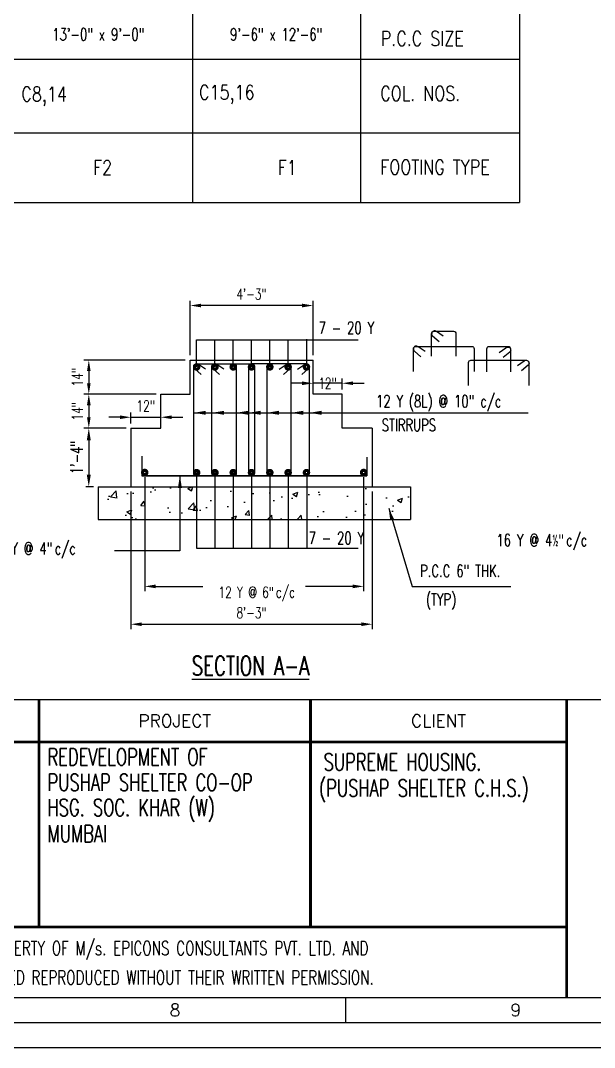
# Model space of a CAD drawing. Header units: inches. Extents: x 61991 to 161106, y 29687 to 64402.
# Drawn here: x 83038 to 83510, y 37527 to 38372 of the extents above; entities that cross this region are included whole.
import ezdxf
from ezdxf.enums import TextEntityAlignment as Align

# ---------------------------------------------------------------- set-up
doc = ezdxf.new("R2010")
doc.units = ezdxf.units.IN
doc.header["$MEASUREMENT"] = 0
doc.header["$PDMODE"] = 2
for name, color, linetype in [('DIM1', 5, 'Continuous'), ('FOOTING', 4, 'Continuous'), ('FRAME TABLE', 5, 'Continuous'), ('P.C.C', 8, 'Continuous'), ('PNA', 8, 'Continuous'), ('ST', 6, 'Continuous'), ('STIRRUP', 2, 'Continuous'), ('text', 4, 'Continuous'), ('TEXT MIDIUM', 2, 'Continuous'), ('TEXT SCHEDULE', 2, 'Continuous'), ('TEXT SCHEDULE COLUMN', 4, 'Continuous'), ('TITAL', 1, 'Continuous'), ('txt', 4, 'Continuous')]:
    doc.layers.add(name, color=color, linetype=linetype)
doc.styles.add('ROMANS', font='R.SHX', dxfattribs={"width": 0.7})
doc.dimstyles.new('3 INCH', dxfattribs={"dimscale": 0, "dimtxt": 10, "dimasz": 10, "dimexe": 4, "dimexo": 4, "dimgap": 4, "dimtad": 1, "dimdec": 0, "dimlfac": 0.33, "dimzin": 0, "dimdsep": 46, "dimlunit": 4, "dimtxsty": 'ROMANS', "dimcen": 0, "dimclrd": 5, "dimclre": 5, "dimclrt": 4, "dimadec": 0, "dimazin": 0, "dimtfac": 1, "dimtdec": 0, "dimtix": 1, "dimtmove": 2, "dimatfit": 3, "dimfxl": 0, "dimfrac": 1, "dimtzin": 0, "dimarcsym": 0})
doc.dimstyles.new('DIM48(2)', dxfattribs={"dimscale": 0, "dimtxt": 9, "dimasz": 9, "dimexe": 4, "dimexo": 4, "dimgap": 4, "dimtad": 1, "dimdec": 0, "dimlfac": 0.5, "dimzin": 1, "dimdsep": 46, "dimlunit": 4, "dimtxsty": 'ROMANS', "dimcen": 0, "dimclrd": 5, "dimclre": 5, "dimclrt": 4, "dimadec": 0, "dimazin": 0, "dimtfac": 1, "dimtdec": 0, "dimtix": 1, "dimtmove": 2, "dimatfit": 3, "dimfxl": 0, "dimfrac": 1, "dimtzin": 0, "dimarcsym": 0})

# ---------------------------------------------------------------- blocks, each defined once
blk = doc.blocks.new('PRA_A1')
at = {"color": 1}
blk.add_line((831, 69.75), (20, 69.75), dxfattribs=at)
at = {"flags": 128}
blk.add_lwpolyline([(0, 0), (841, 0), (841, 594), (0, 594)], close=True, dxfattribs=at)
at = {"color": 1, "const_width": 0.566}
for points in [[(495.82, 24.16), (495.82, 69.75)], [(550.31, 24.16), (550.31, 69.75)], [(601.73, 10), (601.73, 69.75)], [(443.47, 61.29), (601.73, 61.29)], [(443.47, 24.16), (601.73, 24.16)]]:
    blk.add_lwpolyline(points, dxfattribs=at)
at = {"layer": 'PNA'}
blk.add_line((557.33, 10), (557.33, 5), dxfattribs=at)
at = {"layer": 'PNA', "color": 1}
for points in [[(10, 5), (836, 5), (836, 589), (10, 589)], [(20, 10), (831, 10), (831, 584), (20, 584)]]:
    blk.add_lwpolyline(points, close=True, dxfattribs=at)
at = {"layer": 'PNA', "style": 'ROMANS'}
for s, p in [('8', (523.12, 7.5)), ('9', (591.53, 7.5))]:
    blk.add_text(s, height=2.5, dxfattribs=at).set_placement(p, align=Align.MIDDLE)
at = {"layer": 'text', "style": 'ROMANS'}
for s, p in [('PROJECT', (523.06, 65.52)), ('CLIENT', (576.02, 65.52))]:
    blk.add_text(s, height=2.5, dxfattribs=at).set_placement(p, align=Align.MIDDLE_CENTER)
at = {"layer": 'text', "color": 4, "style": 'ROMANS', "width": 0.7}
for s, p in [('THIS DRAWING IS THE SOLE PROPERTY OF M/s. EPICONS CONSULTANTS PVT. LTD. AND', (445.8, 18.49)), ('SAME SHALL NOT BE COPIED/USED REPRODUCED WITHOUT THEIR WRITTEN PERMISSION.', (445.8, 12.63))]:
    blk.add_text(s, height=2.8316, dxfattribs=at).set_placement(p)
blk = doc.blocks.new('*D397')
at = {"layer": 'Defpoints', "color": 0}
for p in [(83140.03, 38000.31), (83320.2, 38000.31), (83320.2, 37906.61)]:
    blk.add_point(p, dxfattribs=at)
at = {"layer": 'DIM1', "color": 5, "lineweight": -2}
for p, q in [((83140.03, 37996.31), (83140.03, 37902.61)), ((83320.2, 37996.31), (83320.2, 37902.61)), ((83149.03, 37906.61), (83187.88, 37906.61)), ((83311.2, 37906.61), (83272.34, 37906.61))]:
    blk.add_line(p, q, dxfattribs=at)
at = {"layer": 'DIM1', "color": 5}
for points in [[(83149.03, 37908.11), (83149.03, 37905.11), (83140.03, 37906.61)], [(83311.2, 37908.11), (83311.2, 37905.11), (83320.2, 37906.61)]]:
    blk.add_solid(points, dxfattribs=at)
at = {"layer": 'DIM1', "color": 4, "insert": (83230.11, 37892.82), "char_height": 9, "attachment_point": 5, "style": 'ROMANS'}
blk.add_mtext(' 12 Y @ 6{\\Fromans|c0;\\H0.9583x;"\\fMS Shell Dlg|b0|i0|c0|p0;\\H0.7391x; \\Fr|c0;\\H1.4119x;c/c\\C256;\\P} ', dxfattribs=at)
blk = doc.blocks.new('*D398')
at = {"layer": 'Defpoints', "color": 0}
for p in [(83128.57, 38036.64), (83087.52, 37988.62), (83093.99, 37988.62)]:
    blk.add_point(p, dxfattribs=at)
at = {"layer": 'DIM1', "color": 5, "lineweight": -2}
for p, q in [((83124.57, 38036.64), (83089.99, 38036.64)), ((83093.99, 38026.64), (83093.99, 37998.62)), ((83091.52, 37988.62), (83097.99, 37988.62))]:
    blk.add_line(p, q, dxfattribs=at)
at = {"layer": 'DIM1', "color": 5}
for points in [[(83092.32, 38026.64), (83095.65, 38026.64), (83093.99, 38036.64)], [(83092.32, 37998.62), (83095.65, 37998.62), (83093.99, 37988.62)]]:
    blk.add_solid(points, dxfattribs=at)
at = {"layer": 'DIM1', "color": 4, "insert": (83084.03, 38012.63), "char_height": 10, "attachment_point": 5, "rotation": 90, "style": 'ROMANS'}
blk.add_mtext('1\'-4"', dxfattribs=at)
blk = doc.blocks.new('*D399')
at = {"layer": 'Defpoints', "color": 0, "linetype": 'ByBlock', "ltscale": 20}
for p in [(83153.31, 38064.64), (83093.99, 38036.64), (83128.68, 38036.64)]:
    blk.add_point(p, dxfattribs=at)
at = {"layer": 'DIM1', "color": 5, "lineweight": -2, "ltscale": 20}
for p, q in [((83149.31, 38064.64), (83089.99, 38064.64)), ((83093.99, 38055.64), (83093.99, 38045.64)), ((83124.68, 38036.64), (83089.99, 38036.64))]:
    blk.add_line(p, q, dxfattribs=at)
at = {"layer": 'DIM1', "color": 5, "linetype": 'ByBlock', "ltscale": 20}
for points in [[(83092.49, 38055.64), (83095.49, 38055.64), (83093.99, 38064.64)], [(83092.49, 38045.64), (83095.49, 38045.64), (83093.99, 38036.64)]]:
    blk.add_solid(points, dxfattribs=at)
at = {"layer": 'DIM1', "color": 4, "linetype": 'ByBlock', "lineweight": -2, "ltscale": 20, "insert": (83084.63, 38050.64), "char_height": 9, "attachment_point": 5, "rotation": 90, "style": 'ROMANS'}
blk.add_mtext('14"', dxfattribs=at)
blk = doc.blocks.new('*D400')
at = {"layer": 'Defpoints', "color": 0, "linetype": 'ByBlock', "ltscale": 20}
for p in [(83177.31, 38092.64), (83093.99, 38064.64), (83153.31, 38064.64)]:
    blk.add_point(p, dxfattribs=at)
at = {"layer": 'DIM1', "color": 5, "lineweight": -2, "ltscale": 20}
for p, q in [((83173.31, 38092.64), (83089.99, 38092.64)), ((83093.99, 38083.64), (83093.99, 38073.64)), ((83149.31, 38064.64), (83089.99, 38064.64))]:
    blk.add_line(p, q, dxfattribs=at)
at = {"layer": 'DIM1', "color": 5, "linetype": 'ByBlock', "ltscale": 20}
for points in [[(83092.49, 38083.64), (83095.49, 38083.64), (83093.99, 38092.64)], [(83092.49, 38073.64), (83095.49, 38073.64), (83093.99, 38064.64)]]:
    blk.add_solid(points, dxfattribs=at)
at = {"layer": 'DIM1', "color": 4, "linetype": 'ByBlock', "lineweight": -2, "ltscale": 20, "insert": (83084.63, 38078.64), "char_height": 9, "attachment_point": 5, "rotation": 90, "style": 'ROMANS'}
blk.add_mtext('14"', dxfattribs=at)
blk = doc.blocks.new('*D401')
at = {"layer": 'Defpoints', "color": 0, "linetype": 'ByBlock', "ltscale": 20}
for p in [(83128.57, 37988.62), (83327.28, 37988.62), (83327.28, 37875.48)]:
    blk.add_point(p, dxfattribs=at)
at = {"layer": 'DIM1', "color": 5, "lineweight": -2, "ltscale": 20}
for p, q in [((83128.57, 37984.62), (83128.57, 37871.48)), ((83327.28, 37984.62), (83327.28, 37871.48)), ((83137.57, 37875.48), (83318.28, 37875.48))]:
    blk.add_line(p, q, dxfattribs=at)
at = {"layer": 'DIM1', "color": 5, "linetype": 'ByBlock', "ltscale": 20}
for points in [[(83137.57, 37876.98), (83137.57, 37873.98), (83128.57, 37875.48)], [(83318.28, 37876.98), (83318.28, 37873.98), (83327.28, 37875.48)]]:
    blk.add_solid(points, dxfattribs=at)
at = {"layer": 'DIM1', "color": 4, "linetype": 'ByBlock', "lineweight": -2, "ltscale": 20, "insert": (83227.93, 37884.84), "char_height": 9, "attachment_point": 5, "style": 'ROMANS'}
blk.add_mtext('8\'-3"', dxfattribs=at)
blk = doc.blocks.new('*D402')
at = {"layer": 'Defpoints', "color": 0, "linetype": 'ByBlock', "ltscale": 20}
for p in [(83278.54, 38073.66), (83278.54, 38064.64), (83302.54, 38064.64)]:
    blk.add_point(p, dxfattribs=at)
at = {"layer": 'DIM1', "color": 5, "lineweight": -2, "ltscale": 20}
for p, q in [((83269.54, 38073.66), (83260.54, 38073.66)), ((83278.54, 38068.64), (83278.54, 38077.66)), ((83302.54, 38073.66), (83278.54, 38073.66)), ((83302.54, 38068.64), (83302.54, 38077.66)), ((83311.54, 38073.66), (83320.54, 38073.66))]:
    blk.add_line(p, q, dxfattribs=at)
at = {"layer": 'DIM1', "color": 5, "linetype": 'ByBlock', "ltscale": 20}
for points in [[(83269.54, 38075.16), (83269.54, 38072.16), (83278.54, 38073.66)], [(83311.54, 38075.16), (83311.54, 38072.16), (83302.54, 38073.66)]]:
    blk.add_solid(points, dxfattribs=at)
at = {"layer": 'DIM1', "color": 4, "linetype": 'ByBlock', "lineweight": -2, "ltscale": 20, "insert": (83290.54, 38073.66), "char_height": 9, "attachment_point": 5, "style": 'ROMANS'}
blk.add_mtext('12"', dxfattribs=at)
blk = doc.blocks.new('*D403')
at = {"layer": 'Defpoints', "color": 0, "linetype": 'ByBlock', "ltscale": 20}
for p in [(83177.31, 38137.59), (83177.31, 38092.64), (83278.54, 38092.64)]:
    blk.add_point(p, dxfattribs=at)
at = {"layer": 'DIM1', "color": 5, "lineweight": -2, "ltscale": 20}
for p, q in [((83177.31, 38096.64), (83177.31, 38141.59)), ((83278.54, 38096.64), (83278.54, 38141.59)), ((83269.54, 38137.59), (83186.31, 38137.59))]:
    blk.add_line(p, q, dxfattribs=at)
at = {"layer": 'DIM1', "color": 5, "linetype": 'ByBlock', "ltscale": 20}
for points in [[(83186.31, 38139.09), (83186.31, 38136.09), (83177.31, 38137.59)], [(83269.54, 38139.09), (83269.54, 38136.09), (83278.54, 38137.59)]]:
    blk.add_solid(points, dxfattribs=at)
at = {"layer": 'DIM1', "color": 4, "linetype": 'ByBlock', "lineweight": -2, "ltscale": 20, "insert": (83227.93, 38146.95), "char_height": 9, "attachment_point": 5, "style": 'ROMANS'}
blk.add_mtext('4\'-3"', dxfattribs=at)
blk = doc.blocks.new('*D410')
at = {"layer": 'Defpoints', "color": 0, "linetype": 'ByBlock', "ltscale": 20}
for p in [(83153.31, 38045.71), (83128.57, 38036.64), (83153.31, 38036.64)]:
    blk.add_point(p, dxfattribs=at)
at = {"layer": 'DIM1', "color": 5, "lineweight": -2, "ltscale": 20}
for p, q in [((83128.57, 38040.64), (83128.57, 38049.71)), ((83153.31, 38040.64), (83153.31, 38049.71)), ((83119.57, 38045.71), (83110.57, 38045.71)), ((83128.57, 38045.71), (83153.31, 38045.71)), ((83162.31, 38045.71), (83171.31, 38045.71))]:
    blk.add_line(p, q, dxfattribs=at)
at = {"layer": 'DIM1', "color": 5, "linetype": 'ByBlock', "ltscale": 20}
for points in [[(83119.57, 38047.21), (83119.57, 38044.21), (83128.57, 38045.71)], [(83162.31, 38047.21), (83162.31, 38044.21), (83153.31, 38045.71)]]:
    blk.add_solid(points, dxfattribs=at)
at = {"layer": 'DIM1', "color": 4, "linetype": 'ByBlock', "lineweight": -2, "ltscale": 20, "insert": (83140.94, 38055.06), "char_height": 9, "attachment_point": 5, "style": 'ROMANS'}
blk.add_mtext('12"', dxfattribs=at)

msp = doc.modelspace()

# ---------------------------------------------------------------- hatches: boundary and pattern name
at = {"layer": 'P.C.C'}
h = msp.add_hatch(dxfattribs=at)
h.set_pattern_fill('AR-CONC', color=256, scale=6, style=0)
h.set_pattern_definition([(50, (24820.18, 52044.59), (43.03561, -3.765128), [4.5, -49.5]), (355, (24820.18, 52044.59), (-8.32508, 45.131528), [3.6, -39.6]), (100.4514, (24823.766, 52044.277), (34.710563, 41.366373), [3.82441, -42.068527]), (46.1842, (24820.18, 52056.59), (64.034463, -9.93114), [6.75, -74.25]), (96.6356, (24825.516, 52055.76), (56.07976, 58.44707), [5.73662, -63.10278]), (351.1842, (24820.18, 52056.59), (56.07972, 58.447116), [5.4, -59.4]), (21, (24826.18, 52053.59), (35.814423, -24.157133), [4.5, -49.5]), (326, (24826.18, 52053.59), (14.59892, 43.509003), [3.6, -39.6]), (71.4514, (24829.164, 52051.577), (50.413358, 19.35183), [3.82441, -42.068527]), (37.5, (24820.18, 52044.59), (0.7295913, 19.9736312), [0, -39.12, 0, -40.2, 0, -39.75]), (7.5, (24820.18, 52044.59), (15.784172, 23.664703), [0, -22.92, 0, -38.22, 0, -15.15]), (327.5, (24806.8, 52044.59), (32.029346, -1.3532923), [0, -15, 0, -46.8, 0, -62.1]), (317.5, (24800.8, 52044.59), (34.99117, 6.006299), [0, -19.5, 0, -31.08, 0, -44.1])])
h.paths.add_polyline_path([(83358.88706, 37961.61744), (83358.88706, 37988.61744), (83101.57348, 37988.61744), (83101.57348, 37961.61744)])

# ---------------------------------------------------------------- linework, layer by layer
at = {"layer": 'DIM1'}
for p, q in [((83182.7585, 38109.30435), (83315.76104, 38109.30435)), ((83182.7585, 37937.97334), (83315.76104, 37937.97334))]:
    msp.add_line(p, q, dxfattribs=at)
at = {"layer": 'DIM1', "linetype": 'ByBlock', "lineweight": -2, "ltscale": 20}
for p, q in [((83182.7585, 38087.08584), (83182.7585, 38109.30435)), ((83197.81901, 38087.08584), (83197.81901, 38109.30435)), ((83212.87952, 38087.08584), (83212.87952, 38109.30435)), ((83227.94004, 38087.08584), (83227.94004, 38109.30435)), ((83243.00055, 38087.08584), (83243.00055, 38109.30435)), ((83258.06106, 38087.08584), (83258.06106, 38109.30435)), ((83273.56676, 38087.63994), (83273.56676, 38109.85845)), ((83182.7585, 38000.17154), (83182.7585, 37937.97334)), ((83197.81901, 38000.17154), (83197.81901, 37937.97334)), ((83212.87952, 38000.17154), (83212.87952, 37937.97334)), ((83227.94004, 38000.17154), (83227.94004, 37937.97334)), ((83243.00055, 38000.17154), (83243.00055, 37937.97334)), ((83258.06106, 38000.17154), (83258.06106, 37937.97334)), ((83273.56676, 37999.61744), (83273.56676, 37937.41924))]:
    msp.add_line(p, q, dxfattribs=at)
at = {"layer": 'FOOTING'}
for p, q in [((83177.31331, 38064.63994), (83177.31331, 38092.63994)), ((83177.31331, 38092.63994), (83278.54047, 38092.63994)), ((83278.54047, 38064.63994), (83278.54047, 38092.63994)), ((83153.31331, 38036.63994), (83153.31331, 38064.63994)), ((83153.31331, 38064.63994), (83177.31331, 38064.63994)), ((83302.54047, 38064.63994), (83278.54047, 38064.63994)), ((83302.54047, 38036.63994), (83302.54047, 38064.63994)), ((83128.57348, 38036.63994), (83128.57348, 37988.61744)), ((83128.57348, 38036.63994), (83128.57348, 38036.63994)), ((83128.57348, 38036.63994), (83153.31331, 38036.63994)), ((83327.2803, 38036.63994), (83302.54047, 38036.63994)), ((83327.2803, 38036.63994), (83327.2803, 37988.61744))]:
    msp.add_line(p, q, dxfattribs=at)
at = {"layer": 'FOOTING', "color": 8}
for p, q in [((83101.57348, 37988.61744), (83101.57348, 37961.61744)), ((83101.57348, 37988.61744), (83358.88706, 37988.61744)), ((83358.88706, 37988.61744), (83358.88706, 37961.61744)), ((83101.57348, 37961.61744), (83358.88706, 37961.61744))]:
    msp.add_line(p, q, dxfattribs=at)
at = {"layer": 'FRAME TABLE', "color": 7}
for p, q in [((83179.21188, 39900.22911), (83179.21188, 38222.35293)), ((83317.65092, 39900.22911), (83317.65092, 38222.35293)), ((83448.50245, 39900.22911), (83448.50245, 38222.35293)), ((82367.60387, 38340.22911), (83448.50245, 38340.22911)), ((82367.60387, 38279.66602), (83448.50245, 38279.66602)), ((82367.60387, 38222.35293), (83448.50245, 38222.35293))]:
    msp.add_line(p, q, dxfattribs=at)
at = {"layer": 'ST', "color": 6}
for p, q in [((83137.57348, 38013.65363), (83137.57348, 37997.61744)), ((83322.88706, 38013.01395), (83322.88706, 37997.61744)), ((83137.57348, 37997.61744), (83322.88706, 37997.61744)), ((83322.88706, 37997.61744), (83137.57348, 37997.61744))]:
    msp.add_line(p, q, dxfattribs=at)
at = {"layer": 'ST', "color": 6, "const_width": 3.6}
for points in [[(83181.4585, 38087.08584, -1), (83184.0585, 38087.08584, -1)], [(83196.51901, 38087.08584, -1), (83199.11901, 38087.08584, -1)], [(83211.57952, 38087.08584, -1), (83214.17952, 38087.08584, -1)], [(83226.64004, 38087.08584, -1), (83229.24004, 38087.08584, -1)], [(83241.70055, 38087.08584, -1), (83244.30055, 38087.08584, -1)], [(83256.76106, 38087.08584, -1), (83259.36106, 38087.08584, -1)], [(83274.42157, 38087.08584, 1), (83271.82157, 38087.08584, 1)], [(83138.72748, 38000.30708, 1), (83141.32748, 38000.30708, 1)], [(83181.4585, 38000.17154, 1), (83184.0585, 38000.17154, 1)], [(83196.51901, 38000.17154, 1), (83199.11901, 38000.17154, 1)], [(83211.57952, 38000.17154, 1), (83214.17952, 38000.17154, 1)], [(83226.64004, 38000.17154, 1), (83229.24004, 38000.17154, 1)], [(83241.70055, 38000.17154, 1), (83244.30055, 38000.17154, 1)], [(83256.76106, 38000.17154, 1), (83259.36106, 38000.17154, 1)], [(83274.42157, 38000.17154, -1), (83271.82157, 38000.17154, -1)], [(83318.89992, 38000.30708, 1), (83321.49992, 38000.30708, 1)]]:
    msp.add_lwpolyline(points, format="xyb", close=True, dxfattribs=at)
at = {"layer": 'STIRRUP', "color": 3}
for points in [[(83376.17144, 38095.88389), (83376.17144, 38114.48407, -0.414213562), (83378.17144, 38116.48407), (83394.12234, 38116.48407, -0.414213562), (83396.12234, 38114.48407), (83396.12234, 38095.88389)], [(83385.77739, 38112.30405), (83380.09607, 38116.14467, 1), (83377.00361, 38112.55945), (83382.26748, 38108.01906)], [(83361.11093, 38083.38897), (83361.11093, 38101.98915, -0.414213562), (83363.11093, 38103.98915), (83409.18285, 38103.98915, -0.414213562), (83411.18285, 38101.98915), (83411.18285, 38083.38897)], [(83370.71688, 38099.80913), (83365.03556, 38103.64974, 1), (83361.9431, 38100.06452), (83367.20697, 38095.52413)], [(83441.27758, 38083.05616), (83441.27758, 38101.65634, 0.414213562), (83439.27758, 38103.65634), (83423.32669, 38103.65634, 0.414213562), (83421.32669, 38101.65634), (83421.32669, 38083.05616)], [(83431.65877, 38099.00966), (83437.3401, 38102.85027, -1), (83440.43255, 38099.26505), (83435.16868, 38094.72466)], [(83456.33809, 38071.797), (83456.33809, 38090.39719, 0.414213562), (83454.33809, 38092.39719), (83408.26618, 38092.39719, 0.414213562), (83406.26618, 38090.39719), (83406.26618, 38071.797)], [(83446.73214, 38088.21717), (83452.41347, 38092.05778, -1), (83455.50592, 38088.47256), (83450.24205, 38083.93217)]]:
    msp.add_lwpolyline(points, format="xyb", dxfattribs=at)
at = {"layer": 'STIRRUP'}
for points in [[(83182.31331, 38089.63994), (83228.38523, 38089.63994, -0.414213562), (83230.38523, 38087.63994), (83230.38523, 37999.61744, -0.414213562), (83228.38523, 37997.61744), (83182.31331, 37997.61744, -0.414213562), (83180.31331, 37999.61744), (83180.31331, 38087.63994, -0.414213562)], [(83197.37382, 38089.63994), (83213.32472, 38089.63994, -0.414213562), (83215.32472, 38087.63994), (83215.32472, 37999.61744, -0.414213562), (83213.32472, 37997.61744), (83197.37382, 37997.61744, -0.414213562), (83195.37382, 37999.61744), (83195.37382, 38087.63994, -0.414213562)], [(83273.54047, 38089.63994), (83227.46855, 38089.63994, 0.414213562), (83225.46855, 38087.63994), (83225.46855, 37999.61744, 0.414213562), (83227.46855, 37997.61744), (83273.54047, 37997.61744, 0.414213562), (83275.54047, 37999.61744), (83275.54047, 38087.63994, 0.414213562)], [(83258.47996, 38089.63994), (83242.52907, 38089.63994, 0.414213562), (83240.52907, 38087.63994), (83240.52907, 37999.61744, 0.414213562), (83242.52907, 37997.61744), (83258.47996, 37997.61744, 0.414213562), (83260.47996, 37999.61744), (83260.47996, 38087.63994, 0.414213562)]]:
    msp.add_lwpolyline(points, format="xyb", close=True, dxfattribs=at)
for points in [[(83189.98606, 38085.24905), (83184.30473, 38089.08966, 1), (83181.21227, 38085.50444), (83186.47615, 38080.96405)], [(83205.04657, 38085.24905), (83199.36524, 38089.08966, 1), (83196.27279, 38085.50444), (83201.53666, 38080.96405)], [(83250.80721, 38085.24905), (83256.48854, 38089.08966, -1), (83259.581, 38085.50444), (83254.31712, 38080.96405)], [(83265.86772, 38085.24905), (83271.54905, 38089.08966, -1), (83274.64151, 38085.50444), (83269.37763, 38080.96405)]]:
    msp.add_lwpolyline(points, format="xyb", dxfattribs=at)

# ---------------------------------------------------------------- block references
at = {"color": 2, "xscale": 4.099999999860302, "yscale": 4.099999999976717, "zscale": 4.099999999933744}
msp.add_blockref('PRA_A1', (81020.15082, 37527.40546), dxfattribs=at)

# ---------------------------------------------------------------- texts
at = {"layer": 'TEXT MIDIUM', "style": 'ROMANS', "width": 0.7}
for s, p in [('REDEVELOPMENT OF ', (83060.03881, 37766.35263)), ('SUPREME HOUSING.', (83287.29516, 37762.18096)), ('PUSHAP SHELTER CO-OP', (83060.03881, 37745.35677)), ('(PUSHAP SHELTER C.H.S.)', (83283.53895, 37740.70793)), ('HSG. SOC. KHAR (W)', (83060.03881, 37724.73113)), ('MUMBAI', (83060.03881, 37703.23665))]:
    msp.add_text(s, height=14, dxfattribs=at).set_placement(p, align=Align.MIDDLE_LEFT)
at = {"layer": 'TEXT SCHEDULE', "style": 'ROMANS', "width": 0.8}
for s, p in [('P.C.C SIZE', (83334.32579, 38351.19042)), ('C15,16', (83184.79302, 38306.93897)), ('C8,14', (83038.48765, 38305.52368)), ('COL. NOS.', (83333.84791, 38306.00894)), ('FOOTING TYPE', (83333.84791, 38245.44586))]:
    msp.add_text(s, height=12, dxfattribs=at).set_placement(p)
for s, p in [('F2', (83105.27387, 38251.00948)), ('F1', (83257.29548, 38251.00948))]:
    msp.add_text(s, height=12, dxfattribs=at).set_placement(p, align=Align.MIDDLE)
at = {"layer": 'TEXT SCHEDULE COLUMN', "style": 'ROMANS', "width": 0.7}
for s, p in [('13\'-0" x 9\'-0"', (83101.84852, 38360.57897)), ('9\'-6" x 12\'-6"', (83248.28756, 38360.57897))]:
    msp.add_text(s, height=10, dxfattribs=at).set_placement(p, align=Align.MIDDLE_CENTER)
at = {"layer": 'TITAL', "style": 'ROMANS', "width": 0.7}
msp.add_text('%%USECTION A-A', height=15.6521739, dxfattribs=at).set_placement((83227.08187, 37841.30901), align=Align.MIDDLE_CENTER)
at = {"layer": 'txt', "style": 'ROMANS', "width": 0.7}
for p in [(83283.17347, 38114.25087), (83274.91936, 37941.35084)]:
    msp.add_text('7 - 20 Y', height=10, dxfattribs=at).set_placement(p)
msp.add_text('12 Y (8L) @ 10" c/c', height=10, dxfattribs=at).set_placement((83381.97714, 38058.16464), align=Align.MIDDLE)
at = {"layer": 'txt', "color": 4, "style": 'ROMANS', "width": 0.7}
for s, p in [('STIRRUPS', (83357.47495, 38039.2908)), ('P.C.C 6" THK.', (83399.71519, 37919.37026)), ('(TYP)', (83383.96151, 37895.08075))]:
    msp.add_text(s, height=10, dxfattribs=at).set_placement(p, align=Align.MIDDLE)
at = {"layer": 'txt', "char_height": 10, "attachment_point": 4, "style": 'ROMANS'}
for s, insert in [(' 16 Y @ 4{\\Fromans|c0;\\H0.9583x;½"\\fMS Shell Dlg|b0|i0|c0|p0;\\H0.7391x; }c/c', (83424.71308, 37942.97126)), (' 12 Y @ 4"{\\fMS Shell Dlg|b0|i0|c0|p0;\\H0.70828x; }c/c', (83008.5326, 37936.11957))]:
    msp.add_mtext(s, dxfattribs=dict(at, insert=insert))

# ---------------------------------------------------------------- dimensions: what is measured, and where the dimension line sits
at = {"layer": 'DIM1', "linetype": 'ByBlock', "lineweight": -2, "ltscale": 20}
for base, p1, p2, picture, middle in [((83177.31331, 38137.59488), (83278.54047, 38092.63994), (83177.31331, 38092.63994), '*D403', (83227.92689, 38146.95202)), ((83327.2803, 37875.48287), (83128.57348, 37988.61744), (83327.2803, 37988.61744), '*D401', (83227.92689, 37884.84001))]:
    dim = msp.add_linear_dim(base=base, p1=p1, p2=p2, dimstyle='DIM48(2)', override={"dimscale": 1}, dxfattribs=at)
    dim.commit()
    dim.dimension.update_dxf_attribs({"geometry": picture, "text_midpoint": middle})
for base, p1, p2, picture, middle in [((83093.98717, 38064.63994), (83177.31331, 38092.63994), (83153.31331, 38064.63994), '*D400', (83084.63003, 38078.63994)), ((83093.98717, 38036.63994), (83153.31331, 38064.63994), (83128.67721, 38036.63994), '*D399', (83084.63003, 38050.63994))]:
    dim = msp.add_linear_dim(base=base, p1=p1, p2=p2, angle=90, text='14"', dimstyle='DIM48(2)', override={"dimscale": 1}, dxfattribs=at)
    dim.commit()
    dim.dimension.update_dxf_attribs({"geometry": picture, "text_midpoint": middle})
dim = msp.add_linear_dim(base=(83278.54047, 38073.66466), p1=(83302.54047, 38064.63994), p2=(83278.54047, 38064.63994), text='12"', dimstyle='DIM48(2)', override={"dimscale": 1}, dxfattribs=at)
dim.commit()
dim.dimension.update_dxf_attribs({"geometry": '*D402', "text_midpoint": (83290.54047, 38073.66466), "dimtype": 160})
dim = msp.add_linear_dim(base=(83153.31331, 38045.70644), p1=(83128.57348, 38036.63994), p2=(83153.31331, 38036.63994), text='12"', dimstyle='DIM48(2)', override={"dimscale": 1}, dxfattribs=at)
dim.commit()
dim.dimension.update_dxf_attribs({"geometry": '*D410', "text_midpoint": (83140.94339, 38055.06359)})
at = {"layer": 'DIM1'}
dim = msp.add_linear_dim(base=(83093.98717, 37988.61744), p1=(83128.57348, 38036.63994), p2=(83087.51953, 37988.61744), angle=90, dimstyle='3 INCH', override={"dimscale": 1}, dxfattribs=at)
dim.commit()
dim.dimension.update_dxf_attribs({"geometry": '*D398', "text_midpoint": (83084.03479, 38012.62869)})
dim = msp.add_linear_dim(base=(83320.19992, 37906.60776), p1=(83140.02748, 38000.30708), p2=(83320.19992, 38000.30708), text=' 12 Y @ 6{\\Fromans|c0;\\H0.9583x;"\\fMS Shell Dlg|b0|i0|c0|p0;\\H0.7391x; \\Fr|c0;\\H1.4119x;c/c\\C256;\\P} ', dimstyle='DIM48(2)', override={"dimscale": 1}, dxfattribs=at)
dim.commit()
dim.dimension.update_dxf_attribs({"geometry": '*D397', "text_midpoint": (83230.1137, 37892.81888), "dimtype": 160})

# ---------------------------------------------------------------- leaders
for points in [[(83180.31331, 38049.36979), (83379.27731, 38049.36979)], [(83195.37382, 38049.36979), (83379.27731, 38049.36979)], [(83215.32472, 38049.36979), (83369.12883, 38049.36979)], [(83225.46855, 38049.36979), (83379.27731, 38049.36979)], [(83240.52907, 38049.36979), (83420.7081, 38049.36979)], [(83260.47996, 38049.36979), (83440.659, 38049.36979)], [(83275.54047, 38049.36979), (83455.71951, 38049.36979)], [(83168.96652, 37997.61744), (83168.96652, 37935.82759), (83115.21824, 37935.82759)], [(83340.80369, 37970.84549), (83360.15995, 37906.54134), (83441.32787, 37906.54134)]]:
    msp.add_leader(points, dimstyle='3 INCH', override={"dimscale": 1}, dxfattribs=at)

doc.saveas('drawing.dxf')
